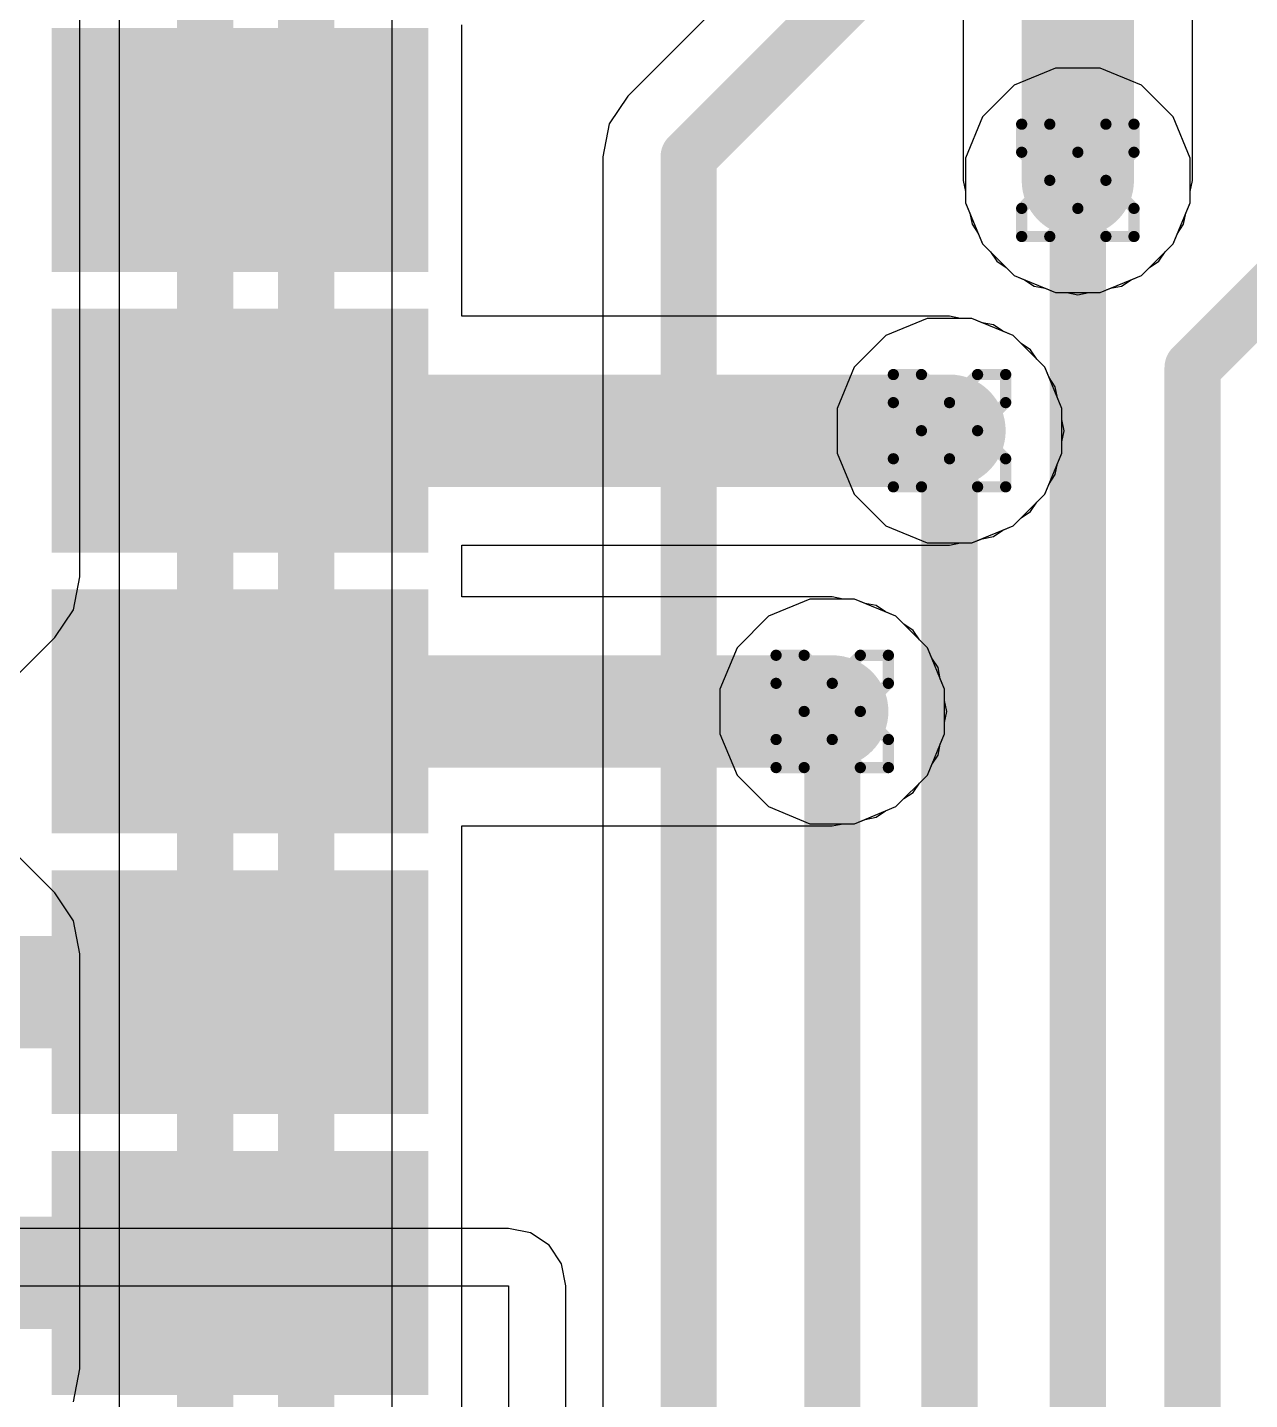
# Model space of a CAD drawing. Header units: inches. Extents: x -13 to 356, y -4 to 120.
# Drawn here: x 12.27 to 17.79, y 28.14 to 34.35 of the extents above; entities that cross this region are included whole.
import ezdxf

# ---------------------------------------------------------------- set-up
doc = ezdxf.new("R2010")
doc.units = ezdxf.units.IN
for name, color, linetype in [('Bottom Layer', 5, 'Continuous'), ('Drill Drawing', 1, 'Continuous'), ('GND', 16, 'Continuous'), ('POWER', 76, 'Continuous'), ('Top Layer', 1, 'Continuous'), ('Top Paste', 8, 'Continuous'), ('Top Solder', 216, 'Continuous'), ('Via Holes', 16, 'Continuous')]:
    doc.layers.add(name, color=color, linetype=linetype)

# ---------------------------------------------------------------- blocks, each defined once
blk = doc.blocks.new('41_SMD_M______21')
at = {"layer": 'Top Layer'}
for points in [[(-6.16, -9.63), (-6.16, -8.13), (-5.26, -8.13), (-5.26, -9.63)], [(-4.89, -9.63), (-4.89, -8.13), (-3.99, -8.13), (-3.99, -9.63)], [(-3.62, -9.63), (-3.62, -8.13), (-2.72, -8.13), (-2.72, -9.63)], [(-2.35, -9.63), (-2.35, -8.13), (-1.45, -8.13), (-1.45, -9.63)], [(-1.08, -9.63), (-1.08, -8.13), (-0.18, -8.13), (-0.18, -9.63)]]:
    blk.add_hatch(color=1, dxfattribs=at).paths.add_polyline_path(points)
at = {"layer": 'Top Paste'}
for points in [[(-6.16, -9.63), (-6.16, -8.13), (-5.26, -8.13), (-5.26, -9.63)], [(-4.89, -9.63), (-4.89, -8.13), (-3.99, -8.13), (-3.99, -9.63)], [(-3.62, -9.63), (-3.62, -8.13), (-2.72, -8.13), (-2.72, -9.63)], [(-2.35, -9.63), (-2.35, -8.13), (-1.45, -8.13), (-1.45, -9.63)], [(-1.08, -9.63), (-1.08, -8.13), (-0.18, -8.13), (-0.18, -9.63)]]:
    blk.add_hatch(color=8, dxfattribs=at).paths.add_polyline_path(points)
at = {"layer": 'Top Solder'}
for points in [[(-6.2616, -9.7316), (-6.2616, -8.0284), (-5.1584, -8.0284), (-5.1584, -9.7316)], [(-4.9916, -9.7316), (-4.9916, -8.0284), (-3.8884, -8.0284), (-3.8884, -9.7316)], [(-3.7216, -9.7316), (-3.7216, -8.0284), (-2.6184, -8.0284), (-2.6184, -9.7316)], [(-2.4516, -9.7316), (-2.4516, -8.0284), (-1.3484, -8.0284), (-1.3484, -9.7316)], [(-1.1816, -9.7316), (-1.1816, -8.0284), (-0.0784, -8.0284), (-0.0784, -9.7316)]]:
    blk.add_hatch(color=216, dxfattribs=at).paths.add_polyline_path(points)

msp = doc.modelspace()

# ---------------------------------------------------------------- hatches: boundary and pattern name
at = {"layer": 'Bottom Layer'}
h = msp.add_hatch(color=5, dxfattribs=at)
edge = h.paths.add_edge_path()
edge.add_arc((17.018, 33.6595), 0.254, 0, 360)
h = msp.add_hatch(color=5, dxfattribs=at)
edge = h.paths.add_edge_path()
edge.add_arc((16.4376, 32.527), 0.254, 0, 360)
h = msp.add_hatch(color=5, dxfattribs=at)
edge = h.paths.add_edge_path()
edge.add_arc((15.9072, 31.257), 0.254, 0, 360)
at = {"layer": 'GND'}
h = msp.add_hatch(color=16, dxfattribs=at)
edge = h.paths.add_edge_path()
edge.add_arc((17.018, 33.6595), 0.254, 0, 360)
h = msp.add_hatch(color=16, dxfattribs=at)
edge = h.paths.add_edge_path()
edge.add_arc((16.4376, 32.527), 0.254, 0, 360)
h = msp.add_hatch(color=16, dxfattribs=at)
edge = h.paths.add_edge_path()
edge.add_arc((15.9072, 31.257), 0.254, 0, 360)
at = {"layer": 'POWER'}
h = msp.add_hatch(color=76, dxfattribs=at)
edge = h.paths.add_edge_path()
edge.add_arc((17.018, 33.6595), 0.254, 0, 360)
h = msp.add_hatch(color=76, dxfattribs=at)
edge = h.paths.add_edge_path()
edge.add_arc((16.4376, 32.527), 0.254, 0, 360)
h = msp.add_hatch(color=76, dxfattribs=at)
edge = h.paths.add_edge_path()
edge.add_arc((15.9072, 31.257), 0.254, 0, 360)
at = {"layer": 'Top Layer'}
h = msp.add_hatch(color=1, dxfattribs=at)
edge = h.paths.add_edge_path()
edge.add_arc((17.018, 33.6595), 0.254, 0, 360)
h = msp.add_hatch(color=1, dxfattribs=at)
edge = h.paths.add_edge_path()
edge.add_arc((16.4376, 32.527), 0.254, 0, 360)
h = msp.add_hatch(color=1, dxfattribs=at)
edge = h.paths.add_edge_path()
edge.add_arc((15.9072, 31.257), 0.254, 0, 360)
at = {"layer": 'Via Holes'}
h = msp.add_hatch(color=7, dxfattribs=at)
edge = h.paths.add_edge_path()
edge.add_arc((17.018, 33.6595), 0.127, 0, 360)
h = msp.add_hatch(color=7, dxfattribs=at)
edge = h.paths.add_edge_path()
edge.add_arc((16.4376, 32.527), 0.127, 0, 360)
h = msp.add_hatch(color=7, dxfattribs=at)
edge = h.paths.add_edge_path()
edge.add_arc((15.9072, 31.257), 0.127, 0, 360)

# ---------------------------------------------------------------- linework, layer by layer
at = {"layer": 'Bottom Layer'}
for p, q in [((12.5043, 31.866), (12.5043, 38.3931)), ((12.6824, 36.5295), (12.6824, 26.4533)), ((13.9166, 21.609), (13.9166, 36.0573)), ((15.6976, 34.7554), (14.9828, 34.0406)), ((14.9828, 34.0406), (14.8986, 33.9146)), ((14.8986, 33.9146), (14.869, 33.7659)), ((14.869, 33.7659), (14.869, 27.7034)), ((12.4747, 31.7173), (12.5043, 31.866)), ((12.3905, 31.5913), (12.4747, 31.7173)), ((11.9189, 31.1197), (12.3905, 31.5913)), ((12.3905, 30.4358), (11.8832, 30.9431)), ((12.4747, 30.3097), (12.3905, 30.4358)), ((12.5043, 30.1611), (12.4747, 30.3097)), ((12.5043, 28.2826), (12.5043, 30.1611)), ((12.4747, 28.134), (12.5043, 28.2826))]:
    msp.add_line(p, q, dxfattribs=at)
for points in [[(13.0709, 21.8298, 0.254, 0.254, 0), (13.0709, 36.5295, 0.254, 0.254, 0)], [(13.5281, 21.609, 0.254, 0.254, 0), (13.5281, 36.2182, 0.254, 0.254, 0)], [(15.2575, 33.7659, 0.254, 0.254, 0), (15.9723, 34.4808, 0.254, 0.254, 0)], [(15.2575, 27.7034, 0.254, 0.254, 0), (15.2575, 33.7659, 0.254, 0.254, 0)], [(17.018, 27.8826, 0.254, 0.254, 0), (17.018, 33.6595, 0.254, 0.254, 0)], [(17.5369, 32.8127, 0.254, 0.254, 0), (18.3837, 33.6595, 0.254, 0.254, 0)], [(17.5369, 28.0103, 0.254, 0.254, 0), (17.5369, 32.8127, 0.254, 0.254, 0)], [(16.4376, 27.8165, 0.254, 0.254, 0), (16.4376, 32.527, 0.254, 0.254, 0)], [(15.9072, 27.7002, 0.254, 0.254, 0), (15.9072, 31.257, 0.254, 0.254, 0)]]:
    msp.add_lwpolyline(points, format="xyseb", dxfattribs=at)
for points in [[(15.194, 33.7659, 0.127, 0.127, 1), (15.321, 33.7659, 0.127, 0.127, 1)], [(15.194, 33.7659, 0.127, 0.127, 1), (15.321, 33.7659, 0.127, 0.127, 1)], [(16.9545, 33.6595, 0.127, 0.127, 1), (17.0815, 33.6595, 0.127, 0.127, 1)], [(17.4734, 32.8127, 0.127, 0.127, 1), (17.6004, 32.8127, 0.127, 0.127, 1)], [(17.4734, 32.8127, 0.127, 0.127, 1), (17.6004, 32.8127, 0.127, 0.127, 1)], [(16.3741, 32.527, 0.127, 0.127, 1), (16.5011, 32.527, 0.127, 0.127, 1)], [(15.8437, 31.257, 0.127, 0.127, 1), (15.9707, 31.257, 0.127, 0.127, 1)]]:
    msp.add_lwpolyline(points, format="xyseb", close=True, dxfattribs=at)
at = {"layer": 'Drill Drawing'}
for points in [[(16.764, 33.7865, 0.0508, 0.0508, 0), (16.764, 33.9135, 0.0508, 0.0508, 0)], [(16.764, 33.9135, 0.0508, 0.0508, 0), (16.891, 33.9135, 0.0508, 0.0508, 0)], [(16.891, 33.9135, 0.0508, 0.0508, 0), (17.018, 33.7865, 0.0508, 0.0508, 0)], [(17.018, 33.7865, 0.0508, 0.0508, 0), (17.145, 33.9135, 0.0508, 0.0508, 0)], [(17.145, 33.9135, 0.0508, 0.0508, 0), (17.272, 33.9135, 0.0508, 0.0508, 0)], [(17.272, 33.7865, 0.0508, 0.0508, 0), (17.272, 33.9135, 0.0508, 0.0508, 0)], [(16.764, 33.7865, 0.0508, 0.0508, 0), (16.891, 33.6595, 0.0508, 0.0508, 0)], [(17.145, 33.6595, 0.0508, 0.0508, 0), (17.272, 33.7865, 0.0508, 0.0508, 0)], [(16.764, 33.5325, 0.0508, 0.0508, 0), (16.891, 33.6595, 0.0508, 0.0508, 0)], [(17.145, 33.6595, 0.0508, 0.0508, 0), (17.272, 33.5325, 0.0508, 0.0508, 0)], [(16.764, 33.4055, 0.0508, 0.0508, 0), (16.764, 33.5325, 0.0508, 0.0508, 0)], [(16.891, 33.4055, 0.0508, 0.0508, 0), (17.018, 33.5325, 0.0508, 0.0508, 0)], [(17.018, 33.5325, 0.0508, 0.0508, 0), (17.145, 33.4055, 0.0508, 0.0508, 0)], [(17.272, 33.4055, 0.0508, 0.0508, 0), (17.272, 33.5325, 0.0508, 0.0508, 0)], [(16.764, 33.4055, 0.0508, 0.0508, 0), (16.891, 33.4055, 0.0508, 0.0508, 0)], [(17.145, 33.4055, 0.0508, 0.0508, 0), (17.272, 33.4055, 0.0508, 0.0508, 0)], [(16.1836, 32.654, 0.0508, 0.0508, 0), (16.1836, 32.781, 0.0508, 0.0508, 0)], [(16.1836, 32.781, 0.0508, 0.0508, 0), (16.3106, 32.781, 0.0508, 0.0508, 0)], [(16.3106, 32.781, 0.0508, 0.0508, 0), (16.4376, 32.654, 0.0508, 0.0508, 0)], [(16.4376, 32.654, 0.0508, 0.0508, 0), (16.5646, 32.781, 0.0508, 0.0508, 0)], [(16.5646, 32.781, 0.0508, 0.0508, 0), (16.6916, 32.781, 0.0508, 0.0508, 0)], [(16.6916, 32.654, 0.0508, 0.0508, 0), (16.6916, 32.781, 0.0508, 0.0508, 0)], [(16.1836, 32.654, 0.0508, 0.0508, 0), (16.3106, 32.527, 0.0508, 0.0508, 0)], [(16.5646, 32.527, 0.0508, 0.0508, 0), (16.6916, 32.654, 0.0508, 0.0508, 0)], [(16.1836, 32.4, 0.0508, 0.0508, 0), (16.3106, 32.527, 0.0508, 0.0508, 0)], [(16.5646, 32.527, 0.0508, 0.0508, 0), (16.6916, 32.4, 0.0508, 0.0508, 0)], [(16.1836, 32.273, 0.0508, 0.0508, 0), (16.1836, 32.4, 0.0508, 0.0508, 0)], [(16.3106, 32.273, 0.0508, 0.0508, 0), (16.4376, 32.4, 0.0508, 0.0508, 0)], [(16.4376, 32.4, 0.0508, 0.0508, 0), (16.5646, 32.273, 0.0508, 0.0508, 0)], [(16.6916, 32.273, 0.0508, 0.0508, 0), (16.6916, 32.4, 0.0508, 0.0508, 0)], [(16.1836, 32.273, 0.0508, 0.0508, 0), (16.3106, 32.273, 0.0508, 0.0508, 0)], [(16.5646, 32.273, 0.0508, 0.0508, 0), (16.6916, 32.273, 0.0508, 0.0508, 0)], [(15.6532, 31.384, 0.0508, 0.0508, 0), (15.6532, 31.511, 0.0508, 0.0508, 0)], [(15.6532, 31.511, 0.0508, 0.0508, 0), (15.7802, 31.511, 0.0508, 0.0508, 0)], [(15.7802, 31.511, 0.0508, 0.0508, 0), (15.9072, 31.384, 0.0508, 0.0508, 0)], [(15.9072, 31.384, 0.0508, 0.0508, 0), (16.0342, 31.511, 0.0508, 0.0508, 0)], [(16.0342, 31.511, 0.0508, 0.0508, 0), (16.1612, 31.511, 0.0508, 0.0508, 0)], [(16.1612, 31.384, 0.0508, 0.0508, 0), (16.1612, 31.511, 0.0508, 0.0508, 0)], [(15.6532, 31.384, 0.0508, 0.0508, 0), (15.7802, 31.257, 0.0508, 0.0508, 0)], [(16.0342, 31.257, 0.0508, 0.0508, 0), (16.1612, 31.384, 0.0508, 0.0508, 0)], [(15.6532, 31.13, 0.0508, 0.0508, 0), (15.7802, 31.257, 0.0508, 0.0508, 0)], [(16.0342, 31.257, 0.0508, 0.0508, 0), (16.1612, 31.13, 0.0508, 0.0508, 0)], [(15.6532, 31.003, 0.0508, 0.0508, 0), (15.6532, 31.13, 0.0508, 0.0508, 0)], [(15.7802, 31.003, 0.0508, 0.0508, 0), (15.9072, 31.13, 0.0508, 0.0508, 0)], [(15.9072, 31.13, 0.0508, 0.0508, 0), (16.0342, 31.003, 0.0508, 0.0508, 0)], [(16.1612, 31.003, 0.0508, 0.0508, 0), (16.1612, 31.13, 0.0508, 0.0508, 0)], [(15.6532, 31.003, 0.0508, 0.0508, 0), (15.7802, 31.003, 0.0508, 0.0508, 0)], [(16.0342, 31.003, 0.0508, 0.0508, 0), (16.1612, 31.003, 0.0508, 0.0508, 0)]]:
    msp.add_lwpolyline(points, format="xyseb", dxfattribs=at)
for points in [[(16.7513, 33.9135, 0.0254, 0.0254, 1), (16.7767, 33.9135, 0.0254, 0.0254, 1)], [(16.7513, 33.9135, 0.0254, 0.0254, 1), (16.7767, 33.9135, 0.0254, 0.0254, 1)], [(16.8783, 33.9135, 0.0254, 0.0254, 1), (16.9037, 33.9135, 0.0254, 0.0254, 1)], [(16.8783, 33.9135, 0.0254, 0.0254, 1), (16.9037, 33.9135, 0.0254, 0.0254, 1)], [(17.1323, 33.9135, 0.0254, 0.0254, 1), (17.1577, 33.9135, 0.0254, 0.0254, 1)], [(17.1323, 33.9135, 0.0254, 0.0254, 1), (17.1577, 33.9135, 0.0254, 0.0254, 1)], [(17.2593, 33.9135, 0.0254, 0.0254, 1), (17.2847, 33.9135, 0.0254, 0.0254, 1)], [(17.2593, 33.9135, 0.0254, 0.0254, 1), (17.2847, 33.9135, 0.0254, 0.0254, 1)], [(16.7513, 33.7865, 0.0254, 0.0254, 1), (16.7767, 33.7865, 0.0254, 0.0254, 1)], [(16.7513, 33.7865, 0.0254, 0.0254, 1), (16.7767, 33.7865, 0.0254, 0.0254, 1)], [(17.0053, 33.7865, 0.0254, 0.0254, 1), (17.0307, 33.7865, 0.0254, 0.0254, 1)], [(17.0053, 33.7865, 0.0254, 0.0254, 1), (17.0307, 33.7865, 0.0254, 0.0254, 1)], [(17.2593, 33.7865, 0.0254, 0.0254, 1), (17.2847, 33.7865, 0.0254, 0.0254, 1)], [(17.2593, 33.7865, 0.0254, 0.0254, 1), (17.2847, 33.7865, 0.0254, 0.0254, 1)], [(16.8783, 33.6595, 0.0254, 0.0254, 1), (16.9037, 33.6595, 0.0254, 0.0254, 1)], [(16.8783, 33.6595, 0.0254, 0.0254, 1), (16.9037, 33.6595, 0.0254, 0.0254, 1)], [(17.1323, 33.6595, 0.0254, 0.0254, 1), (17.1577, 33.6595, 0.0254, 0.0254, 1)], [(17.1323, 33.6595, 0.0254, 0.0254, 1), (17.1577, 33.6595, 0.0254, 0.0254, 1)], [(16.7513, 33.5325, 0.0254, 0.0254, 1), (16.7767, 33.5325, 0.0254, 0.0254, 1)], [(16.7513, 33.5325, 0.0254, 0.0254, 1), (16.7767, 33.5325, 0.0254, 0.0254, 1)], [(17.0053, 33.5325, 0.0254, 0.0254, 1), (17.0307, 33.5325, 0.0254, 0.0254, 1)], [(17.0053, 33.5325, 0.0254, 0.0254, 1), (17.0307, 33.5325, 0.0254, 0.0254, 1)], [(17.2593, 33.5325, 0.0254, 0.0254, 1), (17.2847, 33.5325, 0.0254, 0.0254, 1)], [(17.2593, 33.5325, 0.0254, 0.0254, 1), (17.2847, 33.5325, 0.0254, 0.0254, 1)], [(16.7513, 33.4055, 0.0254, 0.0254, 1), (16.7767, 33.4055, 0.0254, 0.0254, 1)], [(16.7513, 33.4055, 0.0254, 0.0254, 1), (16.7767, 33.4055, 0.0254, 0.0254, 1)], [(16.8783, 33.4055, 0.0254, 0.0254, 1), (16.9037, 33.4055, 0.0254, 0.0254, 1)], [(16.8783, 33.4055, 0.0254, 0.0254, 1), (16.9037, 33.4055, 0.0254, 0.0254, 1)], [(17.1323, 33.4055, 0.0254, 0.0254, 1), (17.1577, 33.4055, 0.0254, 0.0254, 1)], [(17.1323, 33.4055, 0.0254, 0.0254, 1), (17.1577, 33.4055, 0.0254, 0.0254, 1)], [(17.2593, 33.4055, 0.0254, 0.0254, 1), (17.2847, 33.4055, 0.0254, 0.0254, 1)], [(17.2593, 33.4055, 0.0254, 0.0254, 1), (17.2847, 33.4055, 0.0254, 0.0254, 1)], [(16.1709, 32.781, 0.0254, 0.0254, 1), (16.1963, 32.781, 0.0254, 0.0254, 1)], [(16.1709, 32.781, 0.0254, 0.0254, 1), (16.1963, 32.781, 0.0254, 0.0254, 1)], [(16.2979, 32.781, 0.0254, 0.0254, 1), (16.3233, 32.781, 0.0254, 0.0254, 1)], [(16.2979, 32.781, 0.0254, 0.0254, 1), (16.3233, 32.781, 0.0254, 0.0254, 1)], [(16.5519, 32.781, 0.0254, 0.0254, 1), (16.5773, 32.781, 0.0254, 0.0254, 1)], [(16.5519, 32.781, 0.0254, 0.0254, 1), (16.5773, 32.781, 0.0254, 0.0254, 1)], [(16.6789, 32.781, 0.0254, 0.0254, 1), (16.7043, 32.781, 0.0254, 0.0254, 1)], [(16.6789, 32.781, 0.0254, 0.0254, 1), (16.7043, 32.781, 0.0254, 0.0254, 1)], [(16.1709, 32.654, 0.0254, 0.0254, 1), (16.1963, 32.654, 0.0254, 0.0254, 1)], [(16.1709, 32.654, 0.0254, 0.0254, 1), (16.1963, 32.654, 0.0254, 0.0254, 1)], [(16.4249, 32.654, 0.0254, 0.0254, 1), (16.4503, 32.654, 0.0254, 0.0254, 1)], [(16.4249, 32.654, 0.0254, 0.0254, 1), (16.4503, 32.654, 0.0254, 0.0254, 1)], [(16.6789, 32.654, 0.0254, 0.0254, 1), (16.7043, 32.654, 0.0254, 0.0254, 1)], [(16.6789, 32.654, 0.0254, 0.0254, 1), (16.7043, 32.654, 0.0254, 0.0254, 1)], [(16.2979, 32.527, 0.0254, 0.0254, 1), (16.3233, 32.527, 0.0254, 0.0254, 1)], [(16.2979, 32.527, 0.0254, 0.0254, 1), (16.3233, 32.527, 0.0254, 0.0254, 1)], [(16.5519, 32.527, 0.0254, 0.0254, 1), (16.5773, 32.527, 0.0254, 0.0254, 1)], [(16.5519, 32.527, 0.0254, 0.0254, 1), (16.5773, 32.527, 0.0254, 0.0254, 1)], [(16.1709, 32.4, 0.0254, 0.0254, 1), (16.1963, 32.4, 0.0254, 0.0254, 1)], [(16.1709, 32.4, 0.0254, 0.0254, 1), (16.1963, 32.4, 0.0254, 0.0254, 1)], [(16.4249, 32.4, 0.0254, 0.0254, 1), (16.4503, 32.4, 0.0254, 0.0254, 1)], [(16.4249, 32.4, 0.0254, 0.0254, 1), (16.4503, 32.4, 0.0254, 0.0254, 1)], [(16.6789, 32.4, 0.0254, 0.0254, 1), (16.7043, 32.4, 0.0254, 0.0254, 1)], [(16.6789, 32.4, 0.0254, 0.0254, 1), (16.7043, 32.4, 0.0254, 0.0254, 1)], [(16.1709, 32.273, 0.0254, 0.0254, 1), (16.1963, 32.273, 0.0254, 0.0254, 1)], [(16.1709, 32.273, 0.0254, 0.0254, 1), (16.1963, 32.273, 0.0254, 0.0254, 1)], [(16.2979, 32.273, 0.0254, 0.0254, 1), (16.3233, 32.273, 0.0254, 0.0254, 1)], [(16.2979, 32.273, 0.0254, 0.0254, 1), (16.3233, 32.273, 0.0254, 0.0254, 1)], [(16.5519, 32.273, 0.0254, 0.0254, 1), (16.5773, 32.273, 0.0254, 0.0254, 1)], [(16.5519, 32.273, 0.0254, 0.0254, 1), (16.5773, 32.273, 0.0254, 0.0254, 1)], [(16.6789, 32.273, 0.0254, 0.0254, 1), (16.7043, 32.273, 0.0254, 0.0254, 1)], [(16.6789, 32.273, 0.0254, 0.0254, 1), (16.7043, 32.273, 0.0254, 0.0254, 1)], [(15.6405, 31.511, 0.0254, 0.0254, 1), (15.6659, 31.511, 0.0254, 0.0254, 1)], [(15.6405, 31.511, 0.0254, 0.0254, 1), (15.6659, 31.511, 0.0254, 0.0254, 1)], [(15.7675, 31.511, 0.0254, 0.0254, 1), (15.7929, 31.511, 0.0254, 0.0254, 1)], [(15.7675, 31.511, 0.0254, 0.0254, 1), (15.7929, 31.511, 0.0254, 0.0254, 1)], [(16.0215, 31.511, 0.0254, 0.0254, 1), (16.0469, 31.511, 0.0254, 0.0254, 1)], [(16.0215, 31.511, 0.0254, 0.0254, 1), (16.0469, 31.511, 0.0254, 0.0254, 1)], [(16.1485, 31.511, 0.0254, 0.0254, 1), (16.1739, 31.511, 0.0254, 0.0254, 1)], [(16.1485, 31.511, 0.0254, 0.0254, 1), (16.1739, 31.511, 0.0254, 0.0254, 1)], [(15.6405, 31.384, 0.0254, 0.0254, 1), (15.6659, 31.384, 0.0254, 0.0254, 1)], [(15.6405, 31.384, 0.0254, 0.0254, 1), (15.6659, 31.384, 0.0254, 0.0254, 1)], [(15.8945, 31.384, 0.0254, 0.0254, 1), (15.9199, 31.384, 0.0254, 0.0254, 1)], [(15.8945, 31.384, 0.0254, 0.0254, 1), (15.9199, 31.384, 0.0254, 0.0254, 1)], [(16.1485, 31.384, 0.0254, 0.0254, 1), (16.1739, 31.384, 0.0254, 0.0254, 1)], [(16.1485, 31.384, 0.0254, 0.0254, 1), (16.1739, 31.384, 0.0254, 0.0254, 1)], [(15.7675, 31.257, 0.0254, 0.0254, 1), (15.7929, 31.257, 0.0254, 0.0254, 1)], [(15.7675, 31.257, 0.0254, 0.0254, 1), (15.7929, 31.257, 0.0254, 0.0254, 1)], [(16.0215, 31.257, 0.0254, 0.0254, 1), (16.0469, 31.257, 0.0254, 0.0254, 1)], [(16.0215, 31.257, 0.0254, 0.0254, 1), (16.0469, 31.257, 0.0254, 0.0254, 1)], [(15.6405, 31.13, 0.0254, 0.0254, 1), (15.6659, 31.13, 0.0254, 0.0254, 1)], [(15.6405, 31.13, 0.0254, 0.0254, 1), (15.6659, 31.13, 0.0254, 0.0254, 1)], [(15.8945, 31.13, 0.0254, 0.0254, 1), (15.9199, 31.13, 0.0254, 0.0254, 1)], [(15.8945, 31.13, 0.0254, 0.0254, 1), (15.9199, 31.13, 0.0254, 0.0254, 1)], [(16.1485, 31.13, 0.0254, 0.0254, 1), (16.1739, 31.13, 0.0254, 0.0254, 1)], [(16.1485, 31.13, 0.0254, 0.0254, 1), (16.1739, 31.13, 0.0254, 0.0254, 1)], [(15.6405, 31.003, 0.0254, 0.0254, 1), (15.6659, 31.003, 0.0254, 0.0254, 1)], [(15.6405, 31.003, 0.0254, 0.0254, 1), (15.6659, 31.003, 0.0254, 0.0254, 1)], [(15.7675, 31.003, 0.0254, 0.0254, 1), (15.7929, 31.003, 0.0254, 0.0254, 1)], [(15.7675, 31.003, 0.0254, 0.0254, 1), (15.7929, 31.003, 0.0254, 0.0254, 1)], [(16.0215, 31.003, 0.0254, 0.0254, 1), (16.0469, 31.003, 0.0254, 0.0254, 1)], [(16.0215, 31.003, 0.0254, 0.0254, 1), (16.0469, 31.003, 0.0254, 0.0254, 1)], [(16.1485, 31.003, 0.0254, 0.0254, 1), (16.1739, 31.003, 0.0254, 0.0254, 1)], [(16.1485, 31.003, 0.0254, 0.0254, 1), (16.1739, 31.003, 0.0254, 0.0254, 1)]]:
    msp.add_lwpolyline(points, format="xyseb", close=True, dxfattribs=at)
at = {"layer": 'GND'}
for p, q in [((16.917, 34.1675), (16.7302, 34.0902)), ((17.119, 34.1675), (16.917, 34.1675)), ((17.3058, 34.0902), (17.119, 34.1675)), ((16.7302, 34.0902), (16.5873, 33.9472)), ((17.4487, 33.9472), (17.3058, 34.0902)), ((16.5873, 33.9472), (16.51, 33.7605)), ((17.526, 33.7605), (17.4487, 33.9472)), ((16.51, 33.7605), (16.51, 33.5584)), ((17.526, 33.5584), (17.526, 33.7605)), ((16.51, 33.5584), (16.5873, 33.3717)), ((17.4487, 33.3717), (17.526, 33.5584)), ((16.5873, 33.3717), (16.7302, 33.2288)), ((17.3058, 33.2288), (17.4487, 33.3717)), ((16.7302, 33.2288), (16.917, 33.1515)), ((17.119, 33.1515), (17.3058, 33.2288)), ((16.917, 33.1515), (17.119, 33.1515)), ((16.3365, 33.035), (16.1498, 32.9577)), ((16.5386, 33.035), (16.3365, 33.035)), ((16.7253, 32.9577), (16.5386, 33.035)), ((16.1498, 32.9577), (16.0069, 32.8148)), ((16.8682, 32.8148), (16.7253, 32.9577)), ((16.0069, 32.8148), (15.9296, 32.628)), ((16.9456, 32.628), (16.8682, 32.8148)), ((15.9296, 32.628), (15.9296, 32.426)), ((16.9456, 32.426), (16.9456, 32.628)), ((15.9296, 32.426), (16.0069, 32.2392)), ((16.8682, 32.2392), (16.9456, 32.426)), ((16.0069, 32.2392), (16.1498, 32.0963)), ((16.7253, 32.0963), (16.8682, 32.2392)), ((16.1498, 32.0963), (16.3365, 32.019)), ((16.5386, 32.019), (16.7253, 32.0963)), ((16.3365, 32.019), (16.5386, 32.019)), ((15.8062, 31.765), (15.6195, 31.6877)), ((16.0083, 31.765), (15.8062, 31.765)), ((16.195, 31.6877), (16.0083, 31.765)), ((15.6195, 31.6877), (15.4766, 31.5448)), ((16.3379, 31.5448), (16.195, 31.6877)), ((15.4766, 31.5448), (15.3992, 31.358)), ((16.4152, 31.358), (16.3379, 31.5448)), ((15.3992, 31.358), (15.3992, 31.156)), ((16.4152, 31.156), (16.4152, 31.358)), ((15.3992, 31.156), (15.4766, 30.9692)), ((16.3379, 30.9692), (16.4152, 31.156)), ((15.4766, 30.9692), (15.6195, 30.8263)), ((16.195, 30.8263), (16.3379, 30.9692)), ((15.6195, 30.8263), (15.8062, 30.749)), ((16.0083, 30.749), (16.195, 30.8263)), ((15.8062, 30.749), (16.0083, 30.749))]:
    msp.add_line(p, q, dxfattribs=at)
at = {"layer": 'POWER'}
for p, q in [((16.917, 34.1675), (16.7302, 34.0902)), ((17.119, 34.1675), (16.917, 34.1675)), ((17.3058, 34.0902), (17.119, 34.1675)), ((16.7302, 34.0902), (16.5873, 33.9472)), ((17.4487, 33.9472), (17.3058, 34.0902)), ((16.5873, 33.9472), (16.51, 33.7605)), ((17.526, 33.7605), (17.4487, 33.9472)), ((16.51, 33.7605), (16.51, 33.5584)), ((17.526, 33.5584), (17.526, 33.7605)), ((16.51, 33.5584), (16.5873, 33.3717)), ((17.4487, 33.3717), (17.526, 33.5584)), ((16.5873, 33.3717), (16.7302, 33.2288)), ((17.3058, 33.2288), (17.4487, 33.3717)), ((16.7302, 33.2288), (16.917, 33.1515)), ((17.119, 33.1515), (17.3058, 33.2288)), ((16.917, 33.1515), (17.119, 33.1515)), ((16.3365, 33.035), (16.1498, 32.9577)), ((16.5386, 33.035), (16.3365, 33.035)), ((16.7253, 32.9577), (16.5386, 33.035)), ((16.1498, 32.9577), (16.0069, 32.8148)), ((16.8682, 32.8148), (16.7253, 32.9577)), ((16.0069, 32.8148), (15.9296, 32.628)), ((16.9456, 32.628), (16.8682, 32.8148)), ((15.9296, 32.628), (15.9296, 32.426)), ((16.9456, 32.426), (16.9456, 32.628)), ((15.9296, 32.426), (16.0069, 32.2392)), ((16.8682, 32.2392), (16.9456, 32.426)), ((16.0069, 32.2392), (16.1498, 32.0963)), ((16.7253, 32.0963), (16.8682, 32.2392)), ((16.1498, 32.0963), (16.3365, 32.019)), ((16.5386, 32.019), (16.7253, 32.0963)), ((16.3365, 32.019), (16.5386, 32.019)), ((15.8062, 31.765), (15.6195, 31.6877)), ((16.0083, 31.765), (15.8062, 31.765)), ((16.195, 31.6877), (16.0083, 31.765)), ((15.6195, 31.6877), (15.4766, 31.5448)), ((16.3379, 31.5448), (16.195, 31.6877)), ((15.4766, 31.5448), (15.3992, 31.358)), ((16.4152, 31.358), (16.3379, 31.5448)), ((15.3992, 31.358), (15.3992, 31.156)), ((16.4152, 31.156), (16.4152, 31.358)), ((15.3992, 31.156), (15.4766, 30.9692)), ((16.3379, 30.9692), (16.4152, 31.156)), ((15.4766, 30.9692), (15.6195, 30.8263)), ((16.195, 30.8263), (16.3379, 30.9692)), ((15.6195, 30.8263), (15.8062, 30.749)), ((16.0083, 30.749), (16.195, 30.8263)), ((15.8062, 30.749), (16.0083, 30.749)), ((14.443, 28.918), (11.7618, 28.918)), ((14.5421, 28.8983), (14.443, 28.918)), ((14.6261, 28.8421), (14.5421, 28.8983)), ((14.6823, 28.7581), (14.6261, 28.8421)), ((14.702, 28.659), (14.6823, 28.7581)), ((11.7618, 28.659), (14.443, 28.659)), ((14.443, 28.659), (14.443, 7.6153)), ((14.702, 7.8743), (14.702, 28.659))]:
    msp.add_line(p, q, dxfattribs=at)
at = {"layer": 'Top Layer'}
for p, q in [((16.5, 35.833), (16.5, 33.6595)), ((17.536, 33.6595), (17.536, 35.833)), ((14.232, 33.045), (14.232, 34.363)), ((16.5, 33.6595), (16.51, 33.6095)), ((17.526, 33.6095), (17.536, 33.6595)), ((16.51, 33.6095), (16.51, 33.5584)), ((17.526, 33.5584), (17.526, 33.6095)), ((16.51, 33.5584), (16.5295, 33.5113)), ((17.5065, 33.5113), (17.526, 33.5584)), ((16.5295, 33.5113), (16.5395, 33.4613)), ((16.5395, 33.4613), (16.5678, 33.4189)), ((17.4682, 33.4189), (17.4965, 33.4613)), ((17.4965, 33.4613), (17.5065, 33.5113)), ((16.5678, 33.4189), (16.5873, 33.3717)), ((17.4487, 33.3717), (17.4682, 33.4189)), ((16.5873, 33.3717), (16.6234, 33.3357)), ((16.6234, 33.3357), (16.6518, 33.2932)), ((17.3842, 33.2932), (17.4126, 33.3357)), ((17.4126, 33.3357), (17.4487, 33.3717)), ((16.6518, 33.2932), (16.6942, 33.2649)), ((17.3418, 33.2649), (17.3842, 33.2932)), ((16.6942, 33.2649), (16.7302, 33.2288)), ((16.7302, 33.2288), (16.7774, 33.2093)), ((16.7774, 33.2093), (16.8198, 33.181)), ((17.2162, 33.181), (17.2586, 33.2093)), ((17.2586, 33.2093), (17.3058, 33.2288)), ((17.3058, 33.2288), (17.3418, 33.2649)), ((16.8198, 33.181), (16.8698, 33.171)), ((16.8698, 33.171), (16.917, 33.1515)), ((16.917, 33.1515), (16.968, 33.1515)), ((16.968, 33.1515), (17.018, 33.1415)), ((17.018, 33.1415), (17.068, 33.1515)), ((17.068, 33.1515), (17.119, 33.1515)), ((17.119, 33.1515), (17.1662, 33.171)), ((17.1662, 33.171), (17.2162, 33.181)), ((16.4376, 33.045), (14.232, 33.045)), ((16.4876, 33.035), (16.4376, 33.045)), ((16.5386, 33.035), (16.4876, 33.035)), ((16.5857, 33.0155), (16.5386, 33.035)), ((16.6358, 33.0055), (16.5857, 33.0155)), ((16.6782, 32.9772), (16.6358, 33.0055)), ((16.7253, 32.9577), (16.6782, 32.9772)), ((16.7614, 32.9216), (16.7253, 32.9577)), ((16.8038, 32.8932), (16.7614, 32.9216)), ((16.8322, 32.8508), (16.8038, 32.8932)), ((16.8682, 32.8148), (16.8322, 32.8508)), ((16.8877, 32.7676), (16.8682, 32.8148)), ((16.9161, 32.7252), (16.8877, 32.7676)), ((16.926, 32.6752), (16.9161, 32.7252)), ((16.9456, 32.628), (16.926, 32.6752)), ((16.9456, 32.577), (16.9456, 32.628)), ((16.9555, 32.527), (16.9456, 32.577)), ((16.9456, 32.477), (16.9555, 32.527)), ((16.9456, 32.426), (16.9456, 32.477)), ((16.926, 32.3788), (16.9456, 32.426)), ((16.9161, 32.3288), (16.926, 32.3788)), ((16.8682, 32.2392), (16.8877, 32.2864)), ((16.8877, 32.2864), (16.9161, 32.3288)), ((16.8322, 32.2032), (16.8682, 32.2392)), ((16.7614, 32.1324), (16.8038, 32.1608)), ((16.8038, 32.1608), (16.8322, 32.2032)), ((16.6782, 32.0768), (16.7253, 32.0963)), ((16.7253, 32.0963), (16.7614, 32.1324)), ((16.5386, 32.019), (16.5857, 32.0385)), ((16.5857, 32.0385), (16.6358, 32.0485)), ((16.6358, 32.0485), (16.6782, 32.0768)), ((14.232, 31.775), (14.232, 32.009)), ((14.232, 32.009), (16.4376, 32.009)), ((16.4376, 32.009), (16.4876, 32.019)), ((16.4876, 32.019), (16.5386, 32.019)), ((15.9072, 31.775), (14.232, 31.775)), ((15.9573, 31.765), (15.9072, 31.775)), ((16.0083, 31.765), (15.9573, 31.765)), ((16.0554, 31.7455), (16.0083, 31.765)), ((16.1054, 31.7355), (16.0554, 31.7455)), ((16.1478, 31.7072), (16.1054, 31.7355)), ((16.195, 31.6877), (16.1478, 31.7072)), ((16.2311, 31.6516), (16.195, 31.6877)), ((16.2735, 31.6232), (16.2311, 31.6516)), ((16.3018, 31.5808), (16.2735, 31.6232)), ((16.3379, 31.5448), (16.3018, 31.5808)), ((16.3574, 31.4976), (16.3379, 31.5448)), ((16.3857, 31.4552), (16.3574, 31.4976)), ((16.3957, 31.4052), (16.3857, 31.4552)), ((16.4152, 31.358), (16.3957, 31.4052)), ((16.4152, 31.307), (16.4152, 31.358)), ((16.4252, 31.257), (16.4152, 31.307)), ((16.4152, 31.207), (16.4252, 31.257)), ((16.4152, 31.156), (16.4152, 31.207)), ((16.3857, 31.0588), (16.3957, 31.1088)), ((16.3957, 31.1088), (16.4152, 31.156)), ((16.3574, 31.0164), (16.3857, 31.0588)), ((16.3379, 30.9692), (16.3574, 31.0164)), ((16.2735, 30.8908), (16.3018, 30.9332)), ((16.3018, 30.9332), (16.3379, 30.9692)), ((16.195, 30.8263), (16.2311, 30.8624)), ((16.2311, 30.8624), (16.2735, 30.8908)), ((16.1054, 30.7785), (16.1478, 30.8068)), ((16.1478, 30.8068), (16.195, 30.8263)), ((14.232, 29.283), (14.232, 30.739)), ((14.232, 30.739), (15.9072, 30.739)), ((15.9072, 30.739), (15.9573, 30.749)), ((15.9573, 30.749), (16.0083, 30.749)), ((16.0083, 30.749), (16.0554, 30.7685)), ((16.0554, 30.7685), (16.1054, 30.7785)), ((14.232, 28.013), (14.232, 29.283))]:
    msp.add_line(p, q, dxfattribs=at)
for points in [[(17.018, 33.6595, 0.508, 0.508, 0), (17.018, 36.837, 0.508, 0.508, 0)], [(13.228, 32.527, 0.508, 0.508, 0), (16.4376, 32.527, 0.508, 0.508, 0)], [(13.228, 31.257, 0.508, 0.508, 0), (15.9072, 31.257, 0.508, 0.508, 0)], [(11.2538, 29.987, 0.508, 0.508, 0), (13.228, 29.987, 0.508, 0.508, 0)], [(11.2538, 28.717, 0.508, 0.508, 0), (13.228, 28.717, 0.508, 0.508, 0)]]:
    msp.add_lwpolyline(points, format="xyseb", dxfattribs=at)
for points in [[(16.891, 33.6595, 0.254, 0.254, 1), (17.145, 33.6595, 0.254, 0.254, 1)], [(13.101, 32.527, 0.254, 0.254, 1), (13.355, 32.527, 0.254, 0.254, 1)], [(16.3106, 32.527, 0.254, 0.254, 1), (16.5646, 32.527, 0.254, 0.254, 1)], [(13.101, 31.257, 0.254, 0.254, 1), (13.355, 31.257, 0.254, 0.254, 1)], [(15.7802, 31.257, 0.254, 0.254, 1), (16.0342, 31.257, 0.254, 0.254, 1)], [(13.101, 29.987, 0.254, 0.254, 1), (13.355, 29.987, 0.254, 0.254, 1)], [(13.101, 28.717, 0.254, 0.254, 1), (13.355, 28.717, 0.254, 0.254, 1)]]:
    msp.add_lwpolyline(points, format="xyseb", close=True, dxfattribs=at)

# ---------------------------------------------------------------- block references
at = {"rotation": 270}
msp.add_blockref('41_SMD_M______21', (22.108, 28.087), dxfattribs=at)

doc.saveas('drawing.dxf')
